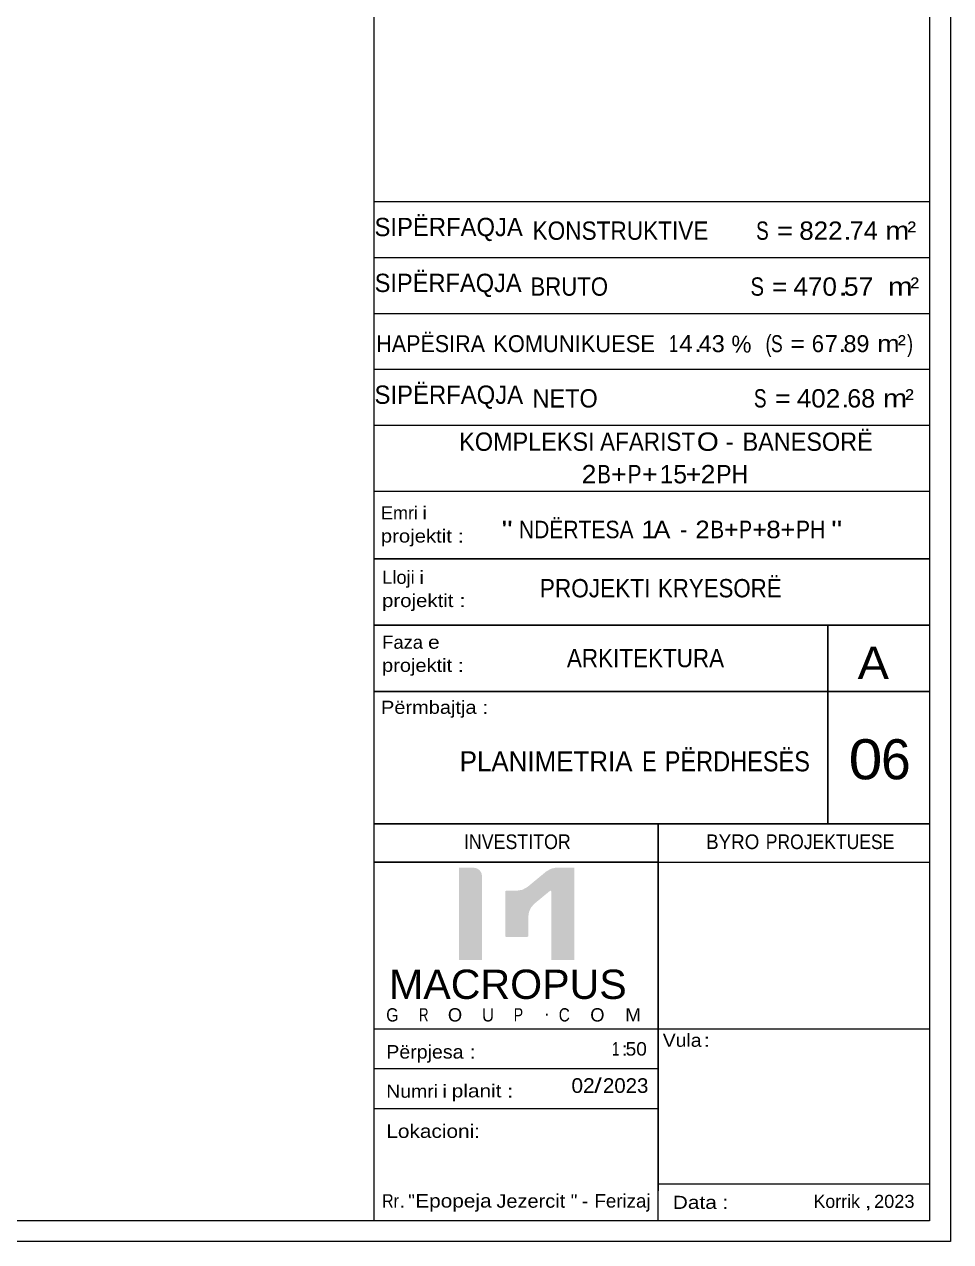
# Model space of a CAD drawing. Header units: metres. Extents: x 312 to 313.4, y 204 to 204.42.
# Drawn here: x 312.4514 to 312.5909, y 204.0015 to 204.1849 of the extents above; entities that cross this region are included whole.
import ezdxf

# ---------------------------------------------------------------- set-up
doc = ezdxf.new("R2010")
doc.units = ezdxf.units.M
doc.layers.add('PDF_2D Drafting - General', color=7, linetype='Continuous', true_color=0x999999)
doc.layers.add('PDF_A - Fleta', color=7, linetype='Continuous', true_color=0x6a6a6a)
doc.styles.add('PDF Arial', font='arial.ttf')

# ---------------------------------------------------------------- blocks, each defined once
blk = doc.blocks.new('perdhesa')
at = {"layer": 'PDF_A - Fleta', "true_color": 0xc92e1f, "transparency": 33554559}
for points in [[(0.005633142793101342, -0.0002612378482069744), (0.005633142793101342, -0.0128612439517326), (0.00215708451133878, -0.0128612439517326), (0.00215708451133878, 0.001040749863363999), (0.004333179075103999, 0.001040749863363999), (0.004831167627628474, 0.0009417464318346447), (0.005253148760971271, 0.0006587749013533539), (0.005534096297878932, 0.0002367937679821353)], [(0.01953410307959302, 0.001040749863363999), (0.01953410307959302, -0.0128612439517326), (0.01605912139012844, -0.0128612439517326), (0.01605912139012844, -0.00257324142893367), (0.01602006262004352, -0.002475228462373025), (0.01592316930947391, -0.002434231826072164), (0.01584711882662759, -0.002457270902141317), (0.01584311390314497, -0.0024602422969906), (0.01583015173139302, -0.002469199545259926), (0.01582115141940221, -0.00247923338585565), (0.01581512250231754, -0.002485262302968749), (0.01492112022367564, -0.003224235284733368), (0.01353412478096061, -0.004370203234515202), (0.01343809274430896, -0.004452239570753136), (0.01297709590454588, -0.005007244453565818), (0.01268409053346886, -0.005667238621327897), (0.01258310617203051, -0.006382268189469187), (0.01258310617203051, -0.009249233589315509), (0.0125441335293317, -0.009345222562302524), (0.01244805842895857, -0.009385228733634676), (0.009247134085455855, -0.009385228733634676), (0.00914907805514531, -0.009346256090935867), (0.009108081418901293, -0.009249233589315509), (0.009108081418901293, -0.00257324142893367), (0.00914907805514531, -0.002475228462373025), (0.009247134085455855, -0.002434231826072164), (0.01084613209161489, -0.002434231826072164), (0.01171007591216267, -0.002287255439910041), (0.01247613595717212, -0.001862216784303428), (0.01253509015367626, -0.001812219836068607), (0.01259809233738451, -0.001758261028015795), (0.01517614341702256, 0.0003707649186992512), (0.01531510995619101, 0.0004867354455200257), (0.01605912139012844, 0.0008967448720511584), (0.0167611457227963, 0.001040749863363999)]]:
    blk.add_hatch(color=22, dxfattribs=at).paths.add_polyline_path(points)
at = {"layer": 'PDF_2D Drafting - General', "color": 253, "lineweight": 5, "true_color": 0x999999}
blk.add_lwpolyline([(-0.01062292783132079, -0.05214631373524981), (-0.01062292783132079, 0.358255853690963)], dxfattribs=at)
at = {"layer": 'PDF_A - Fleta', "color": 253, "lineweight": 5, "true_color": 0x999999}
for points in [[(0.0761951579027027, 0.3614137574045913), (0.0761951579027027, -0.05530430357629257)], [(0.0729901425082744, 0.358255853690963), (0.0729901425082744, -0.05214631373524981)], [(-0.01062292783132079, 0.1013869288930493), (0.0729901425082744, 0.1013869288930493)], [(-0.01062292783132079, 0.09296588820973284), (0.0729901425082744, 0.09296588820973284)], [(-0.01062292783132079, 0.08454489059010939), (0.0729901425082744, 0.08454489059010939)], [(-0.01062292783132079, 0.07612389297045752), (0.0729901425082744, 0.07612389297045752)], [(-0.01062292783132079, 0.06770289535083407), (0.0729901425082744, 0.06770289535083407)], [(0.0729901425082744, 0.05772286283266226), (-0.01062292783132079, 0.05772286283266226)], [(-0.01062292783132079, 0.04754984037171539), (0.0729901425082744, 0.04754984037171539)], [(0.0729901425082744, 0.04754984037171539), (-0.01062292783132079, 0.04754984037171539)], [(0.0729901425082744, 0.03756980785354358), (-0.01062292783132079, 0.03756980785354358)], [(-0.01062292783132079, 0.03756980785354358), (0.0729901425082744, 0.03756980785354358)], [(0.07309517485691686, 0.03756980785354358), (-0.01056694502966593, 0.03756980785354358)], [(0.0576791477030838, 0.03756980785354358), (0.0576791477030838, 0.007633801349925307)], [(0.0576791477030838, 0.03756980785354358), (0.0576791477030838, 0.007633801349925307)], [(0.0576791477030838, 0.03756980785354358), (0.0729901425082744, 0.03756980785354358)], [(0.0576791477030838, 0.02759179932897382), (0.0576791477030838, 0.03756980785354358)], [(0.0729901425082744, 0.02759179932897382), (-0.01062292783132079, 0.02759179932897382)], [(-0.01062292783132079, 0.02759179932897382), (0.0576791477030838, 0.02759179932897382)], [(0.07309517485691686, 0.02759179932897382), (-0.01056694502966593, 0.02759179932897382)], [(0.07309517485691686, 0.02759179932897382), (-0.01056694502966593, 0.02759179932897382)], [(0.0576791477030838, 0.02759179932897382), (0.0729901425082744, 0.02759179932897382)], [(0.0576791477030838, 0.007633801349925307), (0.0576791477030838, 0.02759179932897382)], [(0.0729901425082744, 0.02759179932897382), (0.0576791477030838, 0.02759179932897382)], [(0.0576791477030838, 0.02759179932897382), (0.0576791477030838, 0.007633801349925307)], [(-0.01062292783132079, 0.007633801349925307), (0.03213217131690271, 0.007633801349925307)], [(-0.01062292783132079, 0.007633801349925307), (0.03213217131690271, 0.007633801349925307)], [(0.0576791477030838, 0.007633801349925307), (-0.01062292783132079, 0.007633801349925307)], [(-0.01056694502966593, 0.007633801349925307), (0.07309517485691686, 0.007633801349925307)], [(0.0729901425082744, 0.007633801349925307), (-0.01056694502966593, 0.007633801349925307)], [(-0.01056694502966593, 0.007633801349925307), (0.0729901425082744, 0.007633801349925307)], [(0.03213217131690271, 0.007633801349925307), (0.03213217131690271, 0.001857797321605403)], [(0.03213217131690271, 0.007633801349925307), (0.03213217131690271, 0.001857797321605403)], [(0.03213217131690271, 0.007633801349925307), (0.0729901425082744, 0.007633801349925307)], [(0.03213217131690271, -0.001058260688921564), (0.03213217131690271, 0.007633801349925307)], [(0.0729901425082744, 0.007633801349925307), (0.0576791477030838, 0.007633801349925307)], [(0.03213217131690271, 0.001857797321605403), (-0.01062292783132079, 0.001857797321605403)], [(0.03213217131690271, 0.001857797321605403), (-0.01062292783132079, 0.001857797321605403)], [(-0.01062292783132079, 0.001857797321605403), (0.03213217131690271, 0.001857797321605403)], [(0.03213217131690271, 0.001857797321605403), (0.03213217131690271, -0.02077923609854793)], [(0.03213217131690271, 0.001857797321605403), (0.0729901425082744, 0.001857797321605403)], [(0.03213217131690271, -0.02077923609854793), (0.03213217131690271, -0.001058260688921564)], [(0.03213217131690271, -0.02077923609854793), (0.03213217131690271, -0.02655528319056089)], [(0.03213217131690271, -0.02077923609854793), (0.03213217131690271, -0.02655528319056089)], [(0.03213217131690271, -0.02655528319056089), (0.03213217131690271, -0.02077923609854793)], [(0.0729901425082744, -0.02331327608334277), (-0.01062292783132079, -0.02331327608334277)], [(0.03213217131690271, -0.02655528319056089), (0.03213217131690271, -0.04766928295998696)], [(0.03213217131690271, -0.0353002705087988), (0.03213217131690271, -0.02655528319056089)], [(0.03213217131690271, -0.02927927712772771), (-0.01062292783132079, -0.02927927712772771)], [(-0.01062292783132079, -0.03524626863705294), (0.03213217131690271, -0.03524626863705294)], [(0.03213217131690271, -0.05214631373524981), (0.03213217131690271, -0.0353002705087988)], [(0.03213217131690271, -0.04657232149349966), (0.0729901425082744, -0.04657232149349966)], [(0.0729901425082744, -0.05214631373524981), (-0.4955808857560555, -0.05214631373524981)], [(0.0761951579027027, -0.05530430357629257), (-0.5113703689986551, -0.05530430357629257)]]:
    blk.add_lwpolyline(points, dxfattribs=at)
at = {"layer": 'PDF_A - Fleta', "attachment_point": 7, "style": 'PDF Arial'}
for s, insert, char_height in [('\\W0.930904;SIPËRFAQJA', (-0.01057237643806275, 0.09542111221512073), 0.002760261273897555), ('\\W0.883156;KONSTRUKTIVE', (0.01323111248404985, 0.09558868919569363), 0.002760261273897555), ('\\W0.739259;S', (0.04689877643977525, 0.09558868919569363), 0.002760261273897555), ('\\W1.047517;=', (0.05007014294062628, 0.09563575512129319), 0.002760261273897555), ('\\W1.011406;822', (0.0534000753442001, 0.09558868919569363), 0.002760261273897555), ('\\W0.993654;74', (0.06097650242242025, 0.09563575512129319), 0.002760261273897555), ('\\W1.131208;m', (0.06633615589532837, 0.09563575512129319), 0.002760261273897555), ('\\W1.024801;²', (0.06967766704951828, 0.09563575512129319), 0.002760261273897555), ('\\W1.196161;.', (0.06002355671319037, 0.09563575512129319), 0.002760261273897555), ('\\W0.908660;HAPËSIRA', (-0.01031575450508626, 0.07867190443235472), 0.002553013446011968), ('\\W0.924203;KOMUNIKUESE', (0.007303228191460676, 0.07867190443235472), 0.002553013446011968), ('\\W0.697884;1', (0.03377012043392824, 0.07871544586379287), 0.002553013446011968), ('\\W1.015295;4', (0.03532424068839646, 0.07871544586379287), 0.002553013446011968), ('\\W0.990757;43', (0.03824877148065298, 0.07867017246442742), 0.002553013446011968), ('\\W0.950402;%', (0.04318078632746847, 0.07862141090589603), 0.002553013446011968), ('\\W0.754475;(', (0.04832024975212335, 0.07796486183363527), 0.002553013446011968), ('\\W0.739259;S', (0.04914229259884451, 0.07867190443235472), 0.002553013446011968), ('\\W0.934443;6', (0.05527549381645258, 0.07867190443235472), 0.002553013446011968), ('\\W0.986235;7', (0.05726582775508859, 0.07871544586379287), 0.002553013446011968), ('\\W0.985163;89', (0.06005092907344078, 0.07867190443235472), 0.002553013446011968), ('\\W1.131208;m', (0.06514669361507686, 0.07871544586379287), 0.002553013446011968), ('\\W1.024801;²', (0.06823778400814717, 0.07871544586379287), 0.002553013446011968), ('\\W0.753442;)', (0.06963387127314036, 0.07796486183363527), 0.002553013446011968), ('\\W1.196161;.', (0.03753229389582202, 0.07871544586379287), 0.002553013446011968), ('\\W1.047517;=', (0.0520753984490625, 0.07871544586379287), 0.002553013446011968), ('\\W1.196161;.', (0.05930925922785946, 0.07871544586379287), 0.002553013446011968), ('\\W0.932761;SIPËRFAQJA', (-0.01057237643806275, 0.070157925569589), 0.002760261273897555), ('\\W0.916346;NETO', (0.01323183918390214, 0.07032550255019032), 0.002760261273897555), ('\\W0.739259;S', (0.04656420383844306, 0.07032550255019032), 0.002760261273897555), ('\\W1.047517;=', (0.04973503742610319, 0.07037256847578988), 0.002760261273897555), ('\\W1.015295;4', (0.05303391552359926, 0.07037256847578988), 0.002760261273897555), ('\\W1.022481;02', (0.05519172954950591, 0.07032550255019032), 0.002760261273897555), ('\\W0.977000;68', (0.06062526417167646, 0.07032550255019032), 0.002760261273897555), ('\\W1.131208;m', (0.06600100193412572, 0.07037256847578988), 0.002760261273897555), ('\\W1.024801;²', (0.06934604969416114, 0.07037256847578988), 0.002760261273897555), ('\\W1.196161;.', (0.05969189091121052, 0.07037256847578988), 0.002760261273897555), ('\\W0.982323;Emri', (-0.009592639728452923, 0.05351011663634608), 0.00197161509242927), ('\\W1.283843;i', (-0.003407842822923612, 0.05351011663634608), 0.00197161509242927), ('\\W1.109746;projektit', (-0.009620205875307875, 0.04942985454755444), 0.00197161509242927), ('\\W1.196161;:', (0.001965181926834703, 0.05000950666624249), 0.00197161509242927), ('\\W0.998631;Lloji', (-0.00940917224494342, 0.04320575529294501), 0.00197161509242927), ('\\W1.283843;i', (-0.003876321979419117, 0.04378540741163306), 0.00197161509242927), ('\\W0.883289;PROJEKTI', (0.01432600689327046, 0.04172327552993238), 0.002760261273897555), ('\\W0.869004;KRYESORË', (0.03211339016354486, 0.04172327552993238), 0.002760261273897555), ('\\W1.115638;projektit', (-0.009436738391798372, 0.03970549656111189), 0.00197161509242927), ('\\W1.196161;:', (0.002215699581256558, 0.04028514867979993), 0.00197161509242927), ('\\W1.001779;Faza', (-0.00940917224494342, 0.0339921158905554), 0.00197161509242927), ('\\W1.147448;e', (-0.002510610767274102, 0.0339921158905554), 0.00197161509242927), ('\\W0.876927;ARKITEKTURA', (0.01840468235405979, 0.03119424887853484), 0.002760261273897555), ('\\W1.036352;A', (0.06218243656547884, 0.02944074035841027), 0.004898930063061246), ('\\W1.094789;projektit', (-0.009436738391798372, 0.02994446445663357), 0.00197161509242927), ('\\W1.196161;:', (0.001972255138468881, 0.03052411657529319), 0.00197161509242927), ('\\W1.093335;Përmbajtja', (-0.009595304294464313, 0.02361948109825107), 0.00197161509242927), ('\\W1.196161;:', (0.005651730159854651, 0.0241991332169107), 0.00197161509242927), ('\\W1.083442;0', (0.06083552265556591, 0.0142696702595515), 0.006029438528454924), ('\\W0.953019;6', (0.06571608715449884, 0.0142696702595515), 0.006029438528454924), ('\\W0.927123;PLANIMETRIA', (0.002252712825850267, 0.01555642553526582), 0.003014732028091758), ('\\W0.771738;E', (0.02973015385066446, 0.01555642553526582), 0.003014732028091758), ('\\W0.842044;PËRDHESËS', (0.03313498478325982, 0.01550501757819234), 0.003014732028091758), ('\\W0.869264;INVESTITOR', (0.002893565181807389, 0.003810418903412938), 0.002208208970952519), ('\\W0.915747;BYRO', (0.0393732183495672, 0.003810418903412938), 0.002208208970952519), ('\\W0.855928;PROJEKTUESE', (0.04835072269833063, 0.003810418903412938), 0.002208208970952519), ('\\W1.036540;Përpjesa', (-0.00879748477547082, -0.02833801850121631), 0.002034938549823034), ('\\W0.697884;1', (0.02521119518672776, -0.02727410270017572), 0.002034938549823034), ('\\W1.010708;50', (0.02724585781487576, -0.02730880564493532), 0.002034938549823034), ('\\W1.059750;Vula', (0.0328399446526646, -0.02597988966743969), 0.00197161509242927), ('\\W1.196161;:', (0.03901403484735511, -0.02594761208337104), 0.00197161509242927), ('\\W1.196160;:', (0.003730093578440119, -0.02773975075524504), 0.002034938549823034), ('\\W1.196160;:', (0.02663605976493955, -0.02727410270017572), 0.002034938549823034), ('\\W1.020734;02', (0.01908560009394478, -0.03292089192908065), 0.002208208970952519), ('\\W1.339707;/', (0.02250200977715622, -0.03292089192908065), 0.002208208970952519), ('\\W0.996623;2023', (0.02383501949702804, -0.03292239831728239), 0.002208208970952519), ('\\W1.061784;Numri', (-0.008802426334284519, -0.03364931767026746), 0.00197161509242927), ('\\W1.283843;i', (-0.0004055551489727804, -0.03361704008619881), 0.00197161509242927), ('\\W1.138290;planit', (0.001058163646803223, -0.03416441159288297), 0.00197161509242927), ('\\W1.196161;:', (0.009401840404620998, -0.03361704008619881), 0.00197161509242927), ('\\W1.102690;Lokacioni', (-0.008794723316100317, -0.03970403379241816), 0.002034938549823034), ('\\W1.196160;:', (0.00438276691829742, -0.03967071914715348), 0.002034938549823034), ('\\W0.840753;Rr', (-0.009417892642886727, -0.05018700205724258), 0.002034938549823034), ('\\W0.999896;"', (-0.005495166965374665, -0.05018700205724258), 0.002034938549823034), ('\\W1.103394;Epopeja', (-0.004441452213200137, -0.05078526828927465), 0.002034938549823034), ('\\W1.058713;Jezercit', (0.007781929592226788, -0.05022170424501837), 0.002034938549823034), ('\\W0.999896;"', (0.01897761249932728, -0.05018700205724258), 0.002034938549823034), ('\\W0.996957;-', (0.02066471882255883, -0.05018700205724258), 0.002034938549823034), ('\\W0.989403;Ferizaj', (0.02256019421014344, -0.05078526828927465), 0.002034938549823034), ('\\W1.139592;Data', (0.03435293369682313, -0.05039566861432832), 0.00197161509242927), ('\\W1.196161;:', (0.04181856327448941, -0.05036339103025966), 0.00197161509242927), ('\\W0.973752;Korrik', (0.0555337629357382, -0.05024404118103121), 0.00197161509242927), ('\\W0.995345;2023', (0.06465602589042874, -0.05024673072736618), 0.00197161509242927), ('\\W1.196160;.', (-0.006849687000169524, -0.05018700205724258), 0.002034938549823034), ('\\W1.387301;,', (0.0632474878350422, -0.05060178301673091), 0.00197161509242927)]:
    blk.add_mtext(s, dxfattribs=dict(at, insert=insert, char_height=char_height))
at = {"layer": 'PDF_A - Fleta', "color": 144, "true_color": 0x0077b0, "char_height": 0.002760261273897555, "attachment_point": 7, "style": 'PDF Arial'}
for s, insert in [('\\W0.922219;SIPËRFAQJA', (-0.01054510097111461, 0.08700028415876204)), ('\\W0.866921;BRUTO', (0.01290443668756325, 0.08716786113936337)), ('\\W0.793382;S', (0.0460517351189651, 0.08716786113936337)), ('\\W1.016301;470', (0.05252822933590551, 0.08716786113936337)), ('\\W1.043333;57', (0.06009603290948462, 0.08716786113936337)), ('\\W1.004691;²', (0.07014241581356373, 0.08721492706496292)), ('\\W1.032508;=', (0.04927290478144641, 0.08721492706496292)), ('\\W1.157951;m', (0.06673879604733202, 0.08721492706496292)), ('\\W1.527480;.', (0.0591709440270165, 0.08721492706496292))]:
    blk.add_mtext(s, dxfattribs=dict(at, insert=insert))
at = {"layer": 'PDF_A - Fleta', "color": 165, "true_color": 0x54689e, "char_height": 0.002760261273897555, "attachment_point": 7, "style": 'PDF Arial'}
for s, insert in [('\\W0.914899;KOMPLEKSI', (0.002183579448796991, 0.06379947162824351)), ('\\W0.879170;AFARIST', (0.02339803066644208, 0.06379947162824351)), ('\\W1.104891;O', (0.03796632748043294, 0.06379947162824351)), ('\\W0.914615;BANESORË', (0.0448571374932385, 0.06379947162824351)), ('\\W0.996957;-', (0.04227648106012794, 0.06384653755384306)), ('\\W1.031448;2', (0.02062949810419923, 0.0589460614796451)), ('\\W0.795515;B', (0.02298487759026102, 0.0589460614796451)), ('\\W1.045930;+', (0.02506168880853465, 0.0589460614796451)), ('\\W0.823119;P', (0.02753048191459584, 0.0589460614796451)), ('\\W1.045930;+', (0.02969372196588438, 0.0589460614796451)), ('\\W0.955378;15', (0.03238255978021698, 0.05889899555404554)), ('\\W1.045930;+', (0.03630116749201306, 0.0589460614796451)), ('\\W1.031448;2', (0.03855422764218019, 0.0589460614796451)), ('\\W0.892923;PH', (0.04090078983699641, 0.0589460614796451))]:
    blk.add_mtext(s, dxfattribs=dict(at, insert=insert))
at = {"layer": 'PDF_A - Fleta', "color": 14, "true_color": 0xa80f02, "attachment_point": 7, "style": 'PDF Arial'}
for s, insert, char_height in [('\\W1.263615;"', (0.008577956585043012, 0.05067518793302384), 0.00263788712289004), ('\\W0.860541;NDËRTESA', (0.01117484264767654, 0.05063020521362205), 0.00263788712289004), ('\\W1.077874;1', (0.02961485081112869, 0.05067518793302384), 0.00263788712289004), ('\\W1.036352;A', (0.03143944874199178, 0.05067518793302384), 0.00263788712289004), ('\\W1.052603;2', (0.03774696102533426, 0.05067518793302384), 0.00263788712289004), ('\\W0.830751;B', (0.04002860470211544, 0.05067518793302384), 0.00263788712289004), ('\\W0.782836;P', (0.04435702267085162, 0.05067518793302384), 0.00263788712289004), ('\\W1.059476;8', (0.04842717152030218, 0.05063020521362205), 0.00263788712289004), ('\\W0.873554;PH', (0.05287316952143328, 0.05067518793302384), 0.00263788712289004), ('\\W1.263615;"', (0.05821034374628198, 0.05067518793302384), 0.00263788712289004), ('\\W0.919154;-', (0.03541449680722053, 0.05067518793302384), 0.00263788712289004), ('\\W1.030944;+', (0.04206312199028162, 0.05067518793302384), 0.00263788712289004), ('\\W1.030944;+', (0.04632114696892131, 0.05067518793302384), 0.00263788712289004), ('\\W1.030944;+', (0.05057917194756101, 0.05067518793302384), 0.00263788712289004), ('\\W1.004356;MACROPUS', (-0.008385785098937504, -0.01879799701015372), 0.00441617566931104), ('\\W0.856163;G', (-0.008810952945623285, -0.02216466409009854), 0.002001685793400267), ('\\W0.729466;R', (-0.003902192493342227, -0.02213053039352531), 0.002001685793400267), ('\\W0.986446;O', (0.0004788385430174458, -0.02216466409009854), 0.002001685793400267), ('\\W0.909938;U', (0.005604736904217589, -0.02216466409009854), 0.002001685793400267), ('\\W0.762695;P', (0.01038676090632862, -0.02213053039352531), 0.002001685793400267), ('\\W0.827361;C', (0.01717471866999176, -0.02216466409009854), 0.002001685793400267), ('\\W0.986446;O', (0.02191900272759995, -0.02216466409009854), 0.002001685793400267), ('\\W1.017108;M', (0.02718815784845674, -0.02213053039352531), 0.002001685793400267), ('\\W0.928182;.', (0.01502567348870798, -0.021266199672624), 0.002001685793400267)]:
    blk.add_mtext(s, dxfattribs=dict(at, insert=insert, char_height=char_height))

msp = doc.modelspace()

# ---------------------------------------------------------------- block references
msp.add_blockref('perdhesa', (312.5146617139777, 204.0568112744693))

doc.saveas('drawing.dxf')
